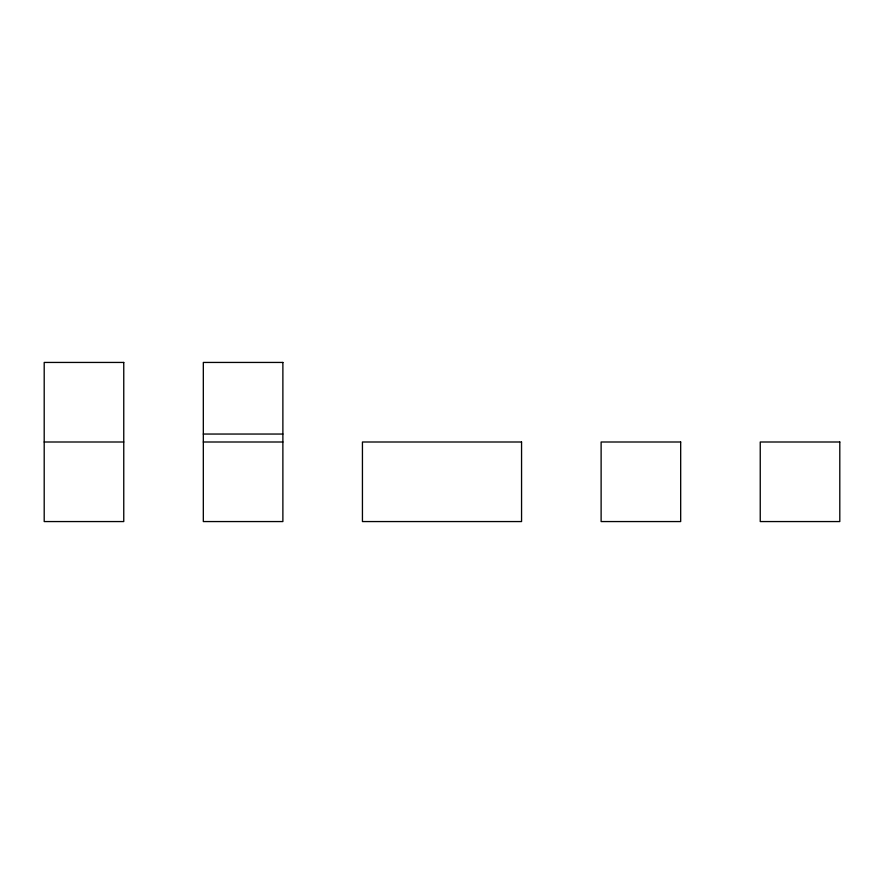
<?xml version="1.0" encoding="UTF-8"?>
<svg xmlns="http://www.w3.org/2000/svg" width="884" height="884" viewBox="0 0 884 884"><rect width="100%" height="100%" fill="white"/><g stroke="black" fill="none" stroke-linecap="round" stroke-linejoin="round"><path stroke-width="1.33" d="M203.32 434.044L282.88 434.044M44.2 442L123.76 442M203.32 442L282.88 442M123.76 362.44L44.2 362.44L44.2 521.56L123.76 521.56L123.76 362.44M282.88 362.44L203.32 362.44L203.32 521.56L282.88 521.56L282.88 362.44M521.56 442L362.44 442L362.44 521.56L521.56 521.56L521.56 442M680.68 442L601.12 442L601.12 521.56L680.68 521.56L680.68 442M839.8 442L760.24 442L760.24 521.56L839.8 521.56L839.8 442"/></g></svg>
